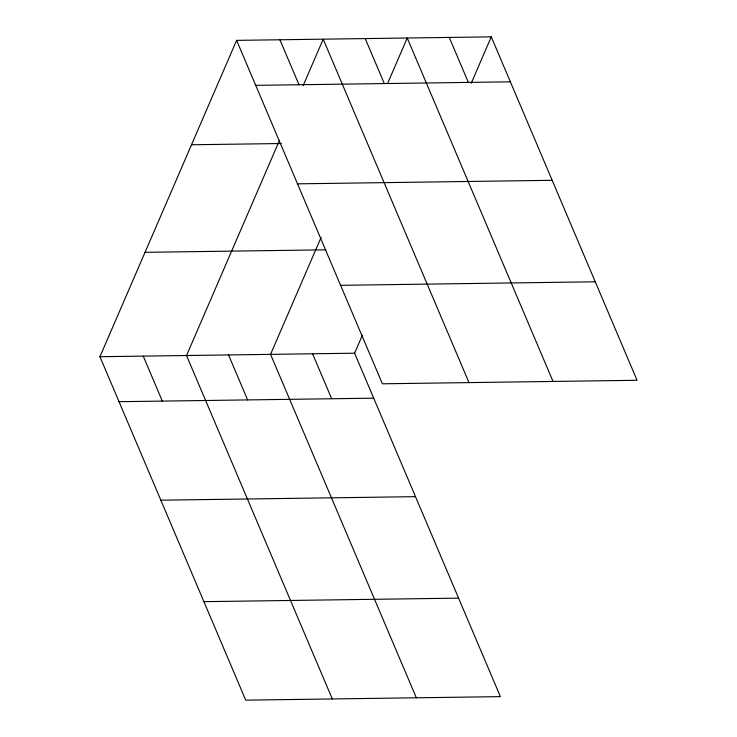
<?xml version="1.0" encoding="UTF-8"?>
<svg xmlns="http://www.w3.org/2000/svg" width="737" height="737" viewBox="0 0 737 737"><rect width="100%" height="100%" fill="white"/><g stroke="black" fill="none" stroke-linecap="round" stroke-linejoin="round"><path stroke-width="1.11" d="M362.346 335.271L354.608 353.198L500.386 696.631L245.716 700.15L99.937 356.717L236.614 40.369L491.284 36.85L637.063 380.283L382.392 383.802L236.614 40.369M279.47 140.408L186.525 355.52L332.304 698.952M303.156 85.575L323.202 39.172L468.981 382.604M321.139 237.305L270.562 354.359L416.341 697.792M387.653 83.355L407.239 38.011L553.026 381.444M471.238 83.244L491.284 36.85M255.711 85.345L510.373 81.825M191.509 144.765L281.506 143.522M297.518 183.835L552.179 180.316M145.042 252.321L325.892 249.825M340.586 285.311L595.256 281.792M99.937 356.717L354.608 353.198M119.025 401.693L373.696 398.173M160.841 500.183L415.502 496.664M203.909 601.659L458.58 598.14M449.266 37.43L468.354 82.406M365.22 38.591L384.318 83.567M279.913 39.77L299.001 84.746M312.58 353.778L331.678 398.754M228.544 354.939L247.632 399.915M143.236 356.118L162.324 401.094"/></g></svg>
